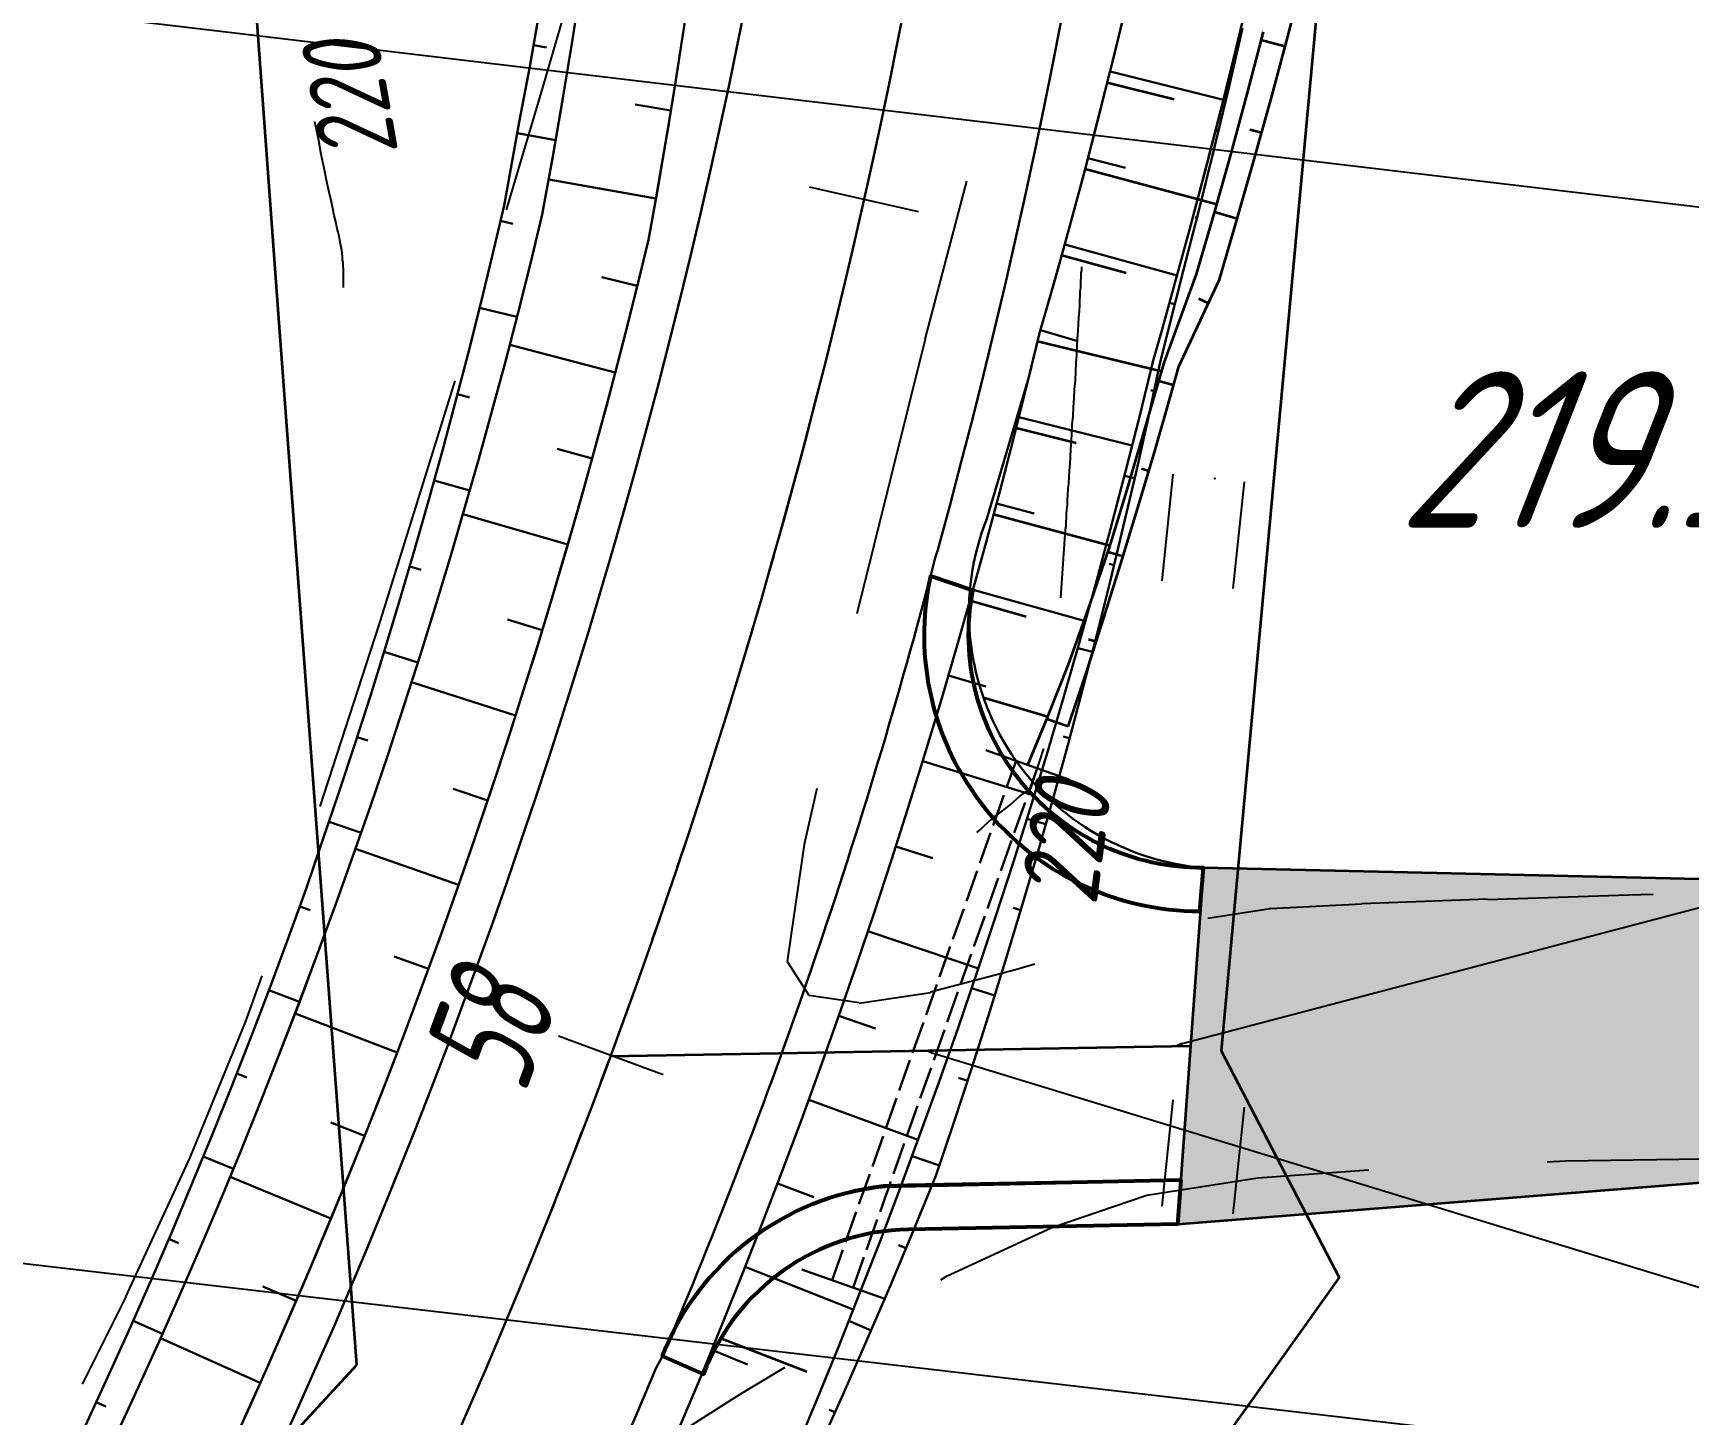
# Model space of a CAD drawing. Header units: millimetres. Extents: x -698 to 8131, y -704 to 4503.
# Drawn here: x 4496.66 to 4533.72, y 2784.16 to 2815.09 of the extents above; entities that cross this region are included whole.
import ezdxf
from ezdxf import colors
from ezdxf.entities.mleader import LeaderData, LeaderLine
from ezdxf.math import Vec2, Vec3

# ---------------------------------------------------------------- set-up
doc = ezdxf.new("R2010")
doc.units = ezdxf.units.MM
for name, pattern in [('ACAD_ISO02W100', [15, 12, -3]), ('CONTI', [0]), ('STROT', [1.7, 0.5, -1.2])]:
    doc.linetypes.add(name, pattern=pattern)
for name, color, linetype, lineweight in [('10', 1, 'Continuous', 35), ('Гравий', 30, 'Continuous', 35), ('КОПИЯ_ОСЬ_13_ОТКОСЫ', 7, 'Continuous', 30), ('ОСЬ_ВЕРХ_ПОКРЫТИЯ_ГРАНИЦЫ_ПОЛОС', 7, 'Continuous', 30), ('ОСЬ_ВЕРХ_ПОКРЫТИЯ_ОСЬ', 1, 'Continuous', 30), ('Ось_примыкания', 1, 'Continuous', 35), ('Площ примыкании', 101, 'Continuous', 30), ('Трубы мет.', 7, 'ACAD_ISO02W100', 30)]:
    doc.layers.add(name, color=color, linetype=linetype, lineweight=lineweight)
for name, color, linetype in [('GOR_BDEFAULT', 212, 'CONTI'), ('PI_OTDEFAULT', 172, 'CONTI'), ('PI_TTDEFAULT', 5, 'CONTI'), ('SIT_LDEFAULT', 7, 'CONTI'), ('ZAPSKDEFAULT', 7, 'CONTI'), ('Выноски', 250, 'Continuous'), ('ОСЬ_ВЕРХ_ПОКРЫТИЯ_ПИКЕТЫ', 1, 'Continuous'), ('разметка', 7, 'Continuous')]:
    doc.layers.add(name, color=color, linetype=linetype)
doc.styles.add('eskd', font='isocpeui.ttf', dxfattribs={"width": 1.2})
doc.styles.add('SHRFT', font='isocpeui.ttf', dxfattribs={"width": 3.5})
doc.styles.get("Standard").update_dxf_attribs({"font": 'isocpeui.ttf'})
doc.styles.add('ГОСТ', font='isocpeui.ttf', dxfattribs={"height": 4})

# ---------------------------------------------------------------- blocks, each defined once
blk = doc.blocks.new('BL_2011')
at = {"color": 0}
for p, q in [((0, 0), (0, 2.4)), ((1.6, 0), (1.6, 2.4))]:
    blk.add_line(p, q, dxfattribs=at)
blk = doc.blocks.new('*U49')
at = {"layer": 'КОПИЯ_ОСЬ_13_ОТКОСЫ'}
for points in [[(128.187515258789, 175.006149291992), (128.683883666992, 176.083419799805), (129.171264648438, 177.164794921875), (129.649642944336, 178.25016784668), (130.118988037109, 179.339492797852), (130.579238891602, 180.432678222656), (131.030410766602, 181.529663085938), (131.472427368164, 182.630340576172), (131.905288696289, 183.734664916992), (132.32893371582, 184.842559814453), (132.743377685547, 185.95393371582), (133.124877929688, 187.026107788086), (133.497802734375, 188.101287841797), (133.86213684082, 189.179412841797), (134.217864990234, 190.260406494141), (134.564956665039, 191.344223022461), (134.903396606445, 192.430755615234), (135.233154296875, 193.519958496094), (135.55419921875, 194.611755371094), (135.86653137207, 195.706085205078), (136.170120239258, 196.802856445313), (136.464950561523, 197.902038574219), (136.751007080078, 199.003524780273), (137.028259277344, 200.10725402832), (137.29670715332, 201.213165283203), (137.556304931641, 202.321182250977), (137.89729309082, 204.187484741211), (138.131332397461, 205.428161621094), (138.354446411133, 206.670852661133)], [(128.898986816406, 174.838119506836), (129.371444702148, 175.860794067383), (129.835861206055, 176.887145996094), (130.292175292969, 177.917129516602), (130.740371704102, 178.950668334961), (131.202499389648, 180.041244506836), (131.655624389648, 181.135589599609), (132.099731445313, 182.233642578125), (132.534774780273, 183.335296630859), (132.960739135742, 184.440505981445), (133.377593994141, 185.549179077148), (133.785293579102, 186.661254882813), (134.183822631836, 187.776641845703), (134.573150634766, 188.895278930664), (134.953262329102, 190.01708984375), (135.324111938477, 191.141983032227), (135.685699462891, 192.269897460938), (136.037979125977, 193.400741577148), (136.364929199219, 194.481796264648), (136.683334350586, 195.565383911133), (136.9931640625, 196.651458740234), (137.294418334961, 197.739944458008), (137.58708190918, 198.830764770508), (137.871109008789, 199.923873901367), (138.146499633789, 201.019195556641), (138.413238525391, 202.116638183594), (138.650299072266, 203.420257568359), (138.876022338867, 204.725875854492), (139.090423583984, 206.033416748047), (139.293472290039, 207.342758178711)], [(138.218673706055, 205.9072265625), (138.506118774414, 205.855316162109)], [(137.852279663086, 203.94108581543), (138.714279174805, 203.783584594727)], [(137.476669311523, 201.976989746094), (137.756317138672, 201.911911010742)], [(137.009735107422, 200.032287597656), (137.84587097168, 199.825302124023)], [(136.515563964844, 198.094314575195), (136.782440185547, 198.024261474609)], [(135.994277954102, 196.163452148438), (136.791854858398, 195.942123413086)], [(135.445983886719, 194.240097045898), (135.699813842773, 194.165817260742)], [(134.870758056641, 192.324615478516), (135.629058837891, 192.091094970703)], [(134.268737792969, 190.417404174805), (134.509384155273, 190.339584350586)], [(133.640029907227, 188.518798828125), (134.358627319336, 188.275238037109)], [(132.984771728516, 186.629211425781), (133.215133666992, 186.547515869141)], [(132.294738769531, 184.752075195313), (132.980545043945, 184.492538452148)], [(131.573791503906, 182.88655090332), (131.799224853516, 182.797607421875)], [(130.826766967773, 181.031311035156), (131.499252319336, 180.755035400391)], [(130.053802490234, 179.186737060547), (130.274627685547, 179.092376708984)], [(129.255065917969, 177.353179931641), (129.913482666016, 177.060836791992)], [(128.430694580078, 175.530990600586), (128.646560668945, 175.431503295898)]]:
    blk.add_lwpolyline(points, dxfattribs=at)

msp = doc.modelspace()

# ---------------------------------------------------------------- hatches: boundary and pattern name
at = {"layer": 'Гравий', "ltscale": 7}
for points in [[(4540.149031611034, 2796.00967491712), (4522.858460854963, 2796.407826210517), (4522.566635774323, 2792.398847951699), (4528.914724892898, 2788.955916590202), (4540.278612937711, 2789.863013086054)], [(4522.566635833055, 2792.398847920034), (4522.277448934959, 2788.42611114509), (4528.914724893335, 2788.955916590202)]]:
    msp.add_hatch(color=256, dxfattribs=at).paths.add_polyline_path(points)

# ---------------------------------------------------------------- linework, layer by layer
at = {"layer": '10'}
for points in [[(4137.513295611125, 2575.953940916952), (4208.04329561092, 2581.203940916952), (4236.873295610994, 2583.363940916169), (4263.553295611162, 2585.653940916206), (4291.213295611311, 2588.043940916803), (4299.623295610994, 2588.763940916542), (4340.843295611199, 2592.313940916355), (4341.403295611255, 2596.883940916654), (4351.54329561092, 2599.373940916877), (4369.363295611218, 2615.363940916169), (4417.083295610957, 2689.413940916914), (4422.73329561133, 2689.983940916281), (4427.243295611106, 2697.533940916095), (4434.593295611199, 2709.813940916355), (4463.103295610976, 2740.853940916393), (4488.023295610901, 2767.983940916281), (4503.903295611255, 2785.283940916095), (4502.143295611013, 2808.903940916206), (4501.523295610901, 2817.423940916691), (4499.223295611087, 2848.463940916728)], [(4531.43329561105, 2844.023940916318), (4526.803295611162, 2830.953940916952), (4523.248118788402, 2792.307263184484), (4525.893295611013, 2787.233940916281), (4502.653295611255, 2754.613940916169), (4486.723295611087, 2733.843940916616), (4486.313295610938, 2737.733940916281), (4467.343295611199, 2713.923940916691), (4443.393295611013, 2680.983940916281), (4422.373295610994, 2649.363940916169), (4403.803295611162, 2620.203940916952), (4385.633295611236, 2596.863940916169), (4365.353295610976, 2579.543940916803)]]:
    msp.add_lwpolyline(points, dxfattribs=at)
at = {"layer": 'GOR_BDEFAULT', "color": 212, "elevation": 220, "flags": 128}
for points in [[(4503.609031611055, 2809.399674916785), (4503.609031611055, 2809.439675917063), (4503.609031611055, 2809.479676916409), (4503.609031611055, 2809.529671916883), (4503.609031611055, 2809.579674917418), (4503.609031611055, 2809.629677917022), (4503.609031611055, 2809.689675917063), (4503.609031611055, 2809.749672916863), (4503.609031611055, 2809.809677916724), (4503.599031611046, 2809.879677917022), (4503.599031611046, 2809.94967791732), (4503.589031611036, 2810.019676916446), (4503.589031611036, 2810.089676916744), (4503.579031611027, 2810.159676917042), (4503.569031611076, 2810.229676916409), (4503.559031611067, 2810.309677916724), (4503.539031611048, 2810.379677917022), (4503.529031611039, 2810.459671916585), (4503.50903161102, 2810.549675916467), (4503.48903161106, 2810.639672916528), (4503.459031611032, 2810.749672916863), (4503.439031611071, 2810.869675916765), (4503.399031611034, 2811.00967491712), (4503.369031611064, 2811.169670917239), (4503.329031611027, 2811.34967191625), (4503.279031611039, 2811.559677916724), (4503.22903161105, 2811.799675916467), (4503.179031611062, 2812.069672917161), (4503.109031611055, 2812.379677917022), (4503.049031611057, 2812.729676916409), (4502.969031611041, 2813.109673916507)], [(4519.659031611043, 2802.44967791732), (4519.769031611029, 2803.979676916409), (4519.779031611039, 2804.059677916724), (4519.779031611039, 2804.149674916785), (4519.789031611048, 2804.239678916666), (4519.789031611048, 2804.329674917418), (4519.799031611057, 2804.429672916565), (4519.809031611067, 2804.529671916883), (4519.809031611067, 2804.649674916785), (4519.819031611076, 2804.75967491712), (4519.829031611027, 2804.889672916528), (4519.839031611036, 2805.019676916446), (4519.849031611046, 2805.149674916785), (4519.859031611055, 2805.299675916467), (4519.869031611064, 2805.44967791732), (4519.879031611074, 2805.609673916507), (4519.889031611025, 2805.779671916883), (4519.899031611034, 2805.959671916585), (4519.909031611043, 2806.139672916528), (4519.919031611053, 2806.329674917418), (4519.939031611071, 2806.519676916446), (4519.949031611022, 2806.719673916843), (4519.959031611032, 2806.919670917239), (4519.969031611041, 2807.119675916765), (4519.98903161106, 2807.319672917161), (4519.999031611069, 2807.519676916446), (4520.00903161102, 2807.709671916585), (4520.019031611029, 2807.899674916785), (4520.029031611039, 2808.079674917418), (4520.039031611048, 2808.25967491712), (4520.049031611057, 2808.429672916565), (4520.059031611067, 2808.579674917418), (4520.069031611076, 2808.729676916409), (4520.079031611027, 2808.869675916765), (4520.089031611036, 2808.989678916666), (4520.089031611036, 2809.109673916507), (4520.099031611046, 2809.209671916585), (4520.099031611046, 2809.309677916724), (4520.109031611055, 2809.399674916785), (4520.109031611055, 2809.479676916409), (4520.109031611055, 2809.549675916467), (4520.119031611064, 2809.619675916765), (4520.119031611064, 2809.679672916565), (4520.119031611064, 2809.729676916409), (4520.129031611074, 2809.779671916883), (4520.129031611074, 2809.819672917161), (4520.129031611074, 2809.859673916507)], [(4517.779031611039, 2797.19967791732), (4517.859031611055, 2797.25967491712), (4517.949031611022, 2797.34967191625), (4518.129031611074, 2797.50967491712), (4518.329031611027, 2797.659676917042), (4518.519031611029, 2797.809677916724), (4518.749031611069, 2798.019676916446), (4518.98903161106, 2798.179672916565), (4519.279031611039, 2799.079674917418)]]:
    msp.add_lwpolyline(points, dxfattribs=at)
at = {"layer": 'PI_TTDEFAULT', "color": 5}
for p in [(4523.109031611055, 2805.119675916765, 219.39), (4524.349031611046, 2795.499672916863, 219.231)]:
    msp.add_point(p, dxfattribs=at)
at = {"layer": 'SIT_LDEFAULT', "color": 7}
for p, q in [((4509.689031611071, 2819.479676916409), (4508.029031611039, 2813.769676916446)), ((4508.029031611039, 2813.769676916446), (4507.249031611069, 2811.139672916528)), ((4517.549031611057, 2811.779671916883), (4516.619031611064, 2808.239678916666)), ((4516.629031611074, 2808.239678916666), (4515.099031611046, 2802.089676916744)), ((4506.099031611046, 2807.309677916724), (4504.399031611034, 2801.84967191625)), ((4504.399031611034, 2801.84967191625), (4503.079031611027, 2797.779671916883)), ((4514.199031611022, 2798.179672916565), (4513.919031611053, 2796.929672916565)), ((4513.919031611053, 2796.929672916565), (4513.539031611048, 2794.309677916724)), ((4526.399031611034, 2795.609673916507), (4529.209031611032, 2795.709671916585)), ((4529.209031611032, 2795.69967791732), (4532.369031611064, 2795.799675916467)), ((4532.369031611064, 2795.799675916467), (4532.919031611053, 2795.819672917161)), ((4522.949031611022, 2795.279671916883), (4524.349031611046, 2795.499672916863)), ((4524.349031611046, 2795.499672916863), (4526.399031611034, 2795.59967191625)), ((4513.539031611048, 2794.309677916724), (4514.019031611029, 2793.559677916724)), ((4518.649031611034, 2794.129677917022), (4519.079031611027, 2794.25967491712)), ((4501.779031611039, 2793.989678916666), (4501.409031611043, 2792.94967791732)), ((4516.749031611069, 2793.629677917022), (4518.649031611034, 2794.129677917022)), ((4514.019031611029, 2793.559677916724), (4515.149031611034, 2793.389672916528)), ((4515.149031611034, 2793.379677917022), (4516.749031611069, 2793.619675916765)), ((4501.409031611043, 2792.94967791732), (4500.169031611053, 2789.919670917239)), ((4500.169031611053, 2789.919670917239), (4498.72903161105, 2786.799675916467)), ((4530.959031611032, 2789.839676916744), (4530.549031611057, 2789.819672917161)), ((4534.519031611029, 2789.889672916528), (4530.959031611032, 2789.839676916744)), ((4524.069031611076, 2789.459671916585), (4521.589031611036, 2789.069672917161)), ((4526.559031611067, 2789.639672916528), (4524.069031611076, 2789.459671916585)), ((4521.589031611036, 2789.069672917161), (4519.459031611032, 2788.34967191625)), ((4519.459031611032, 2788.34967191625), (4517.089031611036, 2787.249672916863)), ((4517.089031611036, 2787.249672916863), (4516.969031611041, 2787.179672916565)), ((4498.73903161106, 2786.799675916467), (4497.75903161102, 2784.84967191625)), ((4513.48903161106, 2785.219673916843), (4512.47903161105, 2784.619675916765)), ((4512.47903161105, 2784.619675916765), (4510.649031611034, 2783.44967791732))]:
    msp.add_line(p, q, dxfattribs=at)
at = {"layer": 'Гравий', "linetype": 'Continuous'}
msp.add_lwpolyline([(4522.277448812752, 2788.426111135777), (4540.278612937711, 2789.863013086054), (4540.149031611034, 2796.00967491712), (4522.858460854963, 2796.407826210517)], dxfattribs=at)
at = {"layer": 'КОПИЯ_ОСЬ_13_ОТКОСЫ'}
for points in [[(4498.543109602431, 2783.752355541248), (4499.015765852431, 2784.77493854906), (4499.480121321181, 2785.80130573656), (4499.936176008681, 2786.831335033435), (4500.384418196181, 2787.864904369373), (4500.846820539931, 2788.955480541248), (4501.299945539931, 2790.04984089281), (4501.743793196181, 2791.147863353748), (4502.178851789931, 2792.24954792406), (4502.604633039931, 2793.354650463123), (4503.021625227431, 2794.46341511156), (4503.429340071181, 2795.575475658435), (4503.827777571181, 2796.690832103748), (4504.217426008681, 2797.809484447498), (4504.597308821181, 2798.931310619373), (4504.968402571181, 2800.05618854906), (4505.329730696181, 2801.18411823656), (4505.682269758681, 2802.31497761156), (4506.008929914931, 2803.39603229906), (4506.327289289931, 2804.47952839281), (4506.637347883681, 2805.565710033435), (4506.938617414931, 2806.654088939685), (4507.231097883681, 2807.745031322498), (4507.515277571181, 2808.838048900623), (4507.790668196181, 2809.933385814685), (4508.057269758681, 2811.03079792406), (4508.294574446181, 2812.33450886156), (4508.520160383681, 2813.640050853748), (4508.734515852431, 2814.947668041248), (4508.937640852431, 2816.256994213123)], [(4511.143187993517, 2783.9211202703), (4511.618285649767, 2785.052834137488), (4512.083617681017, 2786.188332184363), (4512.540648931017, 2787.327492340613), (4512.987914556017, 2788.470070465613), (4513.426391118517, 2789.616310699988), (4513.856078618517, 2790.765968903113), (4514.276000493517, 2791.919045074988), (4514.687133306017, 2793.0754171453), (4515.088988774767, 2794.234963043738), (4515.481566899767, 2795.3976827703), (4515.865355962267, 2796.563454254675), (4516.239379399767, 2797.732277496863), (4516.604125493517, 2798.90403042655), (4516.959594243517, 2800.078590973425), (4517.305785649767, 2801.255959137488), (4517.642699712267, 2802.436012848425), (4517.970336431017, 2803.618752106238), (4518.288207524767, 2804.804054840613), (4518.596801274767, 2805.99192105155), (4518.896117681017, 2807.182106598425), (4519.185668462267, 2808.374611481238), (4519.540648931017, 2809.61594448905), (4519.885375493517, 2810.860207184363), (4520.219359868517, 2812.107277496863), (4520.543090337267, 2813.35715542655), (4520.856566899767, 2814.6095968328), (4521.159789556017, 2815.864601715613)], [(4513.729125493517, 2783.366676910925), (4514.214965337267, 2784.532204254675), (4514.691527837267, 2785.701515778113), (4515.158324712267, 2786.87473355155), (4515.615844243517, 2788.051613434363), (4516.064086431017, 2789.23215542655), (4516.503051274767, 2790.416115387488), (4516.932250493517, 2791.6037374578), (4517.362426274767, 2792.82785855155), (4517.782348149767, 2794.055519684363), (4518.192504399767, 2795.286720856238), (4518.592406743517, 2796.521095856238), (4518.982543462267, 2797.758766754675), (4519.361937993517, 2798.999611481238), (4519.731078618517, 2800.243507965613), (4520.090453618517, 2801.4904562078), (4520.439086431017, 2802.740212067175), (4520.777465337267, 2803.99289761405), (4521.106078618517, 2805.248390778113), (4521.423949712267, 2806.506447418738), (4521.731078618517, 2807.767067535925), (4521.922484868517, 2808.439430817175), (4522.110473149767, 2809.112892731238), (4522.542113774767, 2810.686989410925), (4522.878539556017, 2811.950661285925), (4523.204223149767, 2813.216896637488), (4523.519652837267, 2814.485939606238), (4523.824828618517, 2815.757423981238)], [(4501.399066633681, 2784.109533275623), (4501.875140852431, 2785.170080150623), (4502.342914289931, 2786.23441120531), (4502.802386946181, 2787.302526439685), (4503.253070539931, 2788.374181713123), (4503.694965071181, 2789.449377025623), (4504.128558821181, 2790.528112377185), (4504.553363508681, 2791.610265697498), (4504.969867414931, 2792.69583698656), (4505.377093977431, 2793.78470417406), (4505.776019758681, 2794.876745189685), (4506.166156477431, 2795.971837963123), (4506.547504133681, 2797.070104564685), (4506.920062727431, 2798.17142292406), (4507.283832258681, 2799.275670970935), (4507.638812727431, 2800.382726634998), (4507.984515852431, 2801.49271198656), (4508.321918196181, 2802.605260814685), (4508.650043196181, 2803.720617259998), (4508.969379133681, 2804.83841511156), (4509.279926008681, 2805.958898509998), (4509.581195539931, 2807.081701244373), (4509.873676008681, 2808.206823314685), (4510.157367414931, 2809.334386791248), (4510.431781477431, 2810.464147533435), (4510.647113508681, 2811.656896556873), (4510.852191633681, 2812.851354564685), (4511.047504133681, 2814.047521556873), (4511.233051008681, 2815.245397533435)], [(4513.729041932054, 2783.366666197922), (4514.214881775804, 2784.532178282883), (4514.691444275804, 2785.701550841477), (4515.158485291429, 2786.874722838547), (4515.616126892992, 2788.05158746257), (4516.064247010179, 2789.23209893718), (4516.502967713304, 2790.41618096843), (4516.932044861742, 2791.603726744797), (4517.362342713304, 2792.827908873703), (4517.782630799242, 2794.055570006516), (4518.192664978929, 2795.286664366867), (4518.592567322679, 2796.521085143234), (4518.982337830492, 2797.758756041672), (4519.361976502367, 2798.999600768234), (4519.731239197679, 2800.243512511398), (4520.090370057054, 2801.490430236008), (4520.439124939867, 2802.740262389328), (4520.777747986742, 2803.992932677414), (4521.105872986742, 2805.248334288742), (4521.423744080492, 2806.506390929367), (4521.731239197679, 2807.767026305344), (4521.922401307054, 2808.439465880539), (4522.110511658617, 2809.112882018234), (4522.542274353929, 2810.686993956711), (4522.941078064867, 2812.191205382492), (4523.325477478929, 2813.699155211594), (4523.695594666429, 2815.210690856125)], [(4514.252601502367, 2783.429074645187), (4514.789344666429, 2784.621060729172), (4515.316200135179, 2785.817441344406), (4515.844032166429, 2787.044354796555), (4516.361488221117, 2788.27570855632), (4516.868446228929, 2789.511380553391), (4517.270667908617, 2790.706036925461), (4517.663368103929, 2791.903867125656), (4518.046546814867, 2793.104794860031), (4518.420081971117, 2794.308743834641), (4518.783973572679, 2795.515637755539), (4519.138221619554, 2796.725385069992), (4519.482826111742, 2797.937940001633), (4519.817664978929, 2799.153195738937), (4520.142860291429, 2800.37109124675), (4520.458289978929, 2801.591534972336), (4520.763954041429, 2802.814465880539), (4521.059852478929, 2804.039792418625), (4521.345985291429, 2805.267453551437), (4521.622352478929, 2806.497357726242), (4521.888831971117, 2807.729413390305), (4522.397132752367, 2809.764462828781), (4522.748451111742, 2811.119916319992), (4523.087684510179, 2812.478452086594), (4523.414710877367, 2813.839948058273), (4523.729652283617, 2815.204297423508)], [(4523.649574158617, 2814.851865172531), (4523.628578064867, 2814.856656432297)], [(4520.763793462267, 2814.23410855155), (4523.301391118517, 2813.603493317175)], [(4510.937152571181, 2813.36380573656), (4510.135883039931, 2813.49515339281)], [(4523.191444275804, 2812.905042052414), (4523.128822205492, 2812.920209288742)], [(4520.269164556017, 2812.296242340613), (4521.109984868517, 2812.075783356238)], [(4510.600238508681, 2811.392370189685), (4508.202289289931, 2811.81937214281)], [(4522.708778260179, 2810.96418511882), (4522.669349549242, 2810.974240660812)], [(4519.749633306017, 2810.36496792655), (4522.263793462267, 2809.670998199988)], [(4510.182758039931, 2809.437292064685), (4509.392230696181, 2809.631994213123)], [(4522.212928650804, 2809.026654601242), (4522.094642517992, 2809.056180358078)], [(4519.204711431017, 2808.440529449988), (4520.042113774767, 2808.197731598425)], [(4509.691058821181, 2807.498693431873), (4507.328265852431, 2808.115392650623)], [(4521.749915955492, 2807.081250548508), (4521.674476502367, 2807.097577452805)], [(4518.725707524767, 2806.498879059363), (4521.261840337267, 2805.859840973425)], [(4509.172504133681, 2805.567174877185), (4508.387836164931, 2805.783483470935)], [(4521.314369080492, 2805.129269957687), (4521.088661072679, 2805.181134581711)], [(4518.224242681017, 2804.5627218328), (4519.066039556017, 2804.3390890203)], [(4508.627582258681, 2803.642736400623), (4506.282367414931, 2804.32425495531)], [(4520.854041932054, 2803.182965636398), (4520.745155213304, 2803.209424376633)], [(4517.697875493517, 2802.633278473425), (4520.213988774767, 2801.92942105155)], [(4508.056293196181, 2801.72611042406), (4507.277484602431, 2801.964147533435)], [(4520.369178650804, 2801.242642760422), (4520.043739197679, 2801.32616937175)], [(4507.458636946181, 2799.817541088123), (4505.131976789931, 2800.56351276781)], [(4517.146605962267, 2800.71067105155), (4517.981566899767, 2800.46555386405)], [(4519.859779236742, 2799.308621764328), (4519.718055603929, 2799.346906066086)], [(4516.570922368517, 2798.795509918738), (4519.065551274767, 2798.0275655828)], [(4506.835101789931, 2797.917272533435), (4506.062640852431, 2798.176671947498)], [(4519.325843689867, 2797.381207823898), (4518.902259705492, 2797.501447081711)], [(4506.185199446181, 2796.025793041248), (4503.879047102431, 2796.835851634998)], [(4515.969848149767, 2796.887795074988), (4516.797484868517, 2796.6213155828)], [(4518.767616150804, 2795.460721373703), (4518.593665955492, 2795.512479186203)], [(4515.344848149767, 2794.988136871863), (4517.816527837267, 2794.156593903113)], [(4505.509418196181, 2794.143468822498), (4504.744281477431, 2794.423986400623)], [(4518.185096619554, 2793.547437071945), (4517.665199158617, 2793.709332823898)], [(4504.807758039931, 2792.27054401781), (4502.524554914931, 2793.143835033435)], [(4514.694945806017, 2793.096779449988), (4515.514281743517, 2792.809181793738)], [(4517.578407166429, 2791.641705870773), (4517.372474549242, 2791.708691954758)], [(4514.020141118517, 2791.213844879675), (4516.467406743517, 2790.3195577703)], [(4504.080707258681, 2790.407506908435), (4503.323383039931, 2790.70902058031)], [(4516.947547791429, 2789.743802428391), (4516.332435486742, 2789.952588439133)], [(4503.327777571181, 2788.554601634998), (4501.069476789931, 2789.49027058031)], [(4513.321898931017, 2789.339821442175), (4514.131957524767, 2789.031715973425)], [(4516.200355408617, 2787.889096617844), (4516.032997010179, 2787.959134459641)], [(4512.598754399767, 2787.475075348425), (4515.018187993517, 2786.51926480155)], [(4502.549457258681, 2786.712194408435), (4501.801410383681, 2787.034337963123)], [(4515.416786072679, 2786.04899346843), (4514.917274353929, 2786.265469908859)], [(4501.746234602431, 2784.880651439685), (4499.514301008681, 2785.878087963123)], [(4511.851684087267, 2785.61985073905), (4512.652953618517, 2785.291359528113)], [(4514.609657166429, 2784.219098448898), (4514.480506775804, 2784.277036070969)]]:
    msp.add_lwpolyline(points, dxfattribs=at)
at = {"layer": 'ОСЬ_ВЕРХ_ПОКРЫТИЯ_ГРАНИЦЫ_ПОЛОС', "linetype": 'Continuous'}
for points in [[(4501.113465807974, 2783.48445157535), (4501.508588335875, 2784.351660030108), (4501.898022467407, 2785.221437800821), (4502.281751496563, 2786.093747579638), (4502.659758961838, 2786.968551941361), (4503.032028647363, 2787.84581336021), (4503.398544583286, 2788.725494202371), (4503.759291046581, 2789.607556729723), (4504.114252561811, 2790.491963107284), (4504.463413901647, 2791.37867539018), (4504.806760087542, 2792.267655542265), (4505.144276390483, 2793.158865427743), (4505.475948331461, 2794.052266814891), (4505.801761682427, 2794.94782137699), (4506.12170246618, 2795.845490698848), (4506.435756958052, 2796.745236268412), (4506.743911685355, 2797.647019490745), (4507.046153428839, 2798.550801677774), (4507.342469222631, 2799.456544062268), (4507.632846355371, 2800.364207785722), (4507.917272370212, 2801.273753913264), (4508.195735065781, 2802.185143426206), (4508.468222496294, 2803.09833722483), (4508.734722972664, 2804.013296137709), (4508.995225062206, 2804.92998091146), (4509.249717589924, 2805.848352226574), (4509.49818963836, 2806.768370679725), (4509.740630548526, 2807.68999680705), (4509.977029919964, 2808.613191074837), (4510.207377611621, 2809.537913872074), (4510.431663741727, 2810.464125537459), (4510.589517705483, 2811.332748725224), (4510.742042899938, 2812.202044121135), (4510.889236977548, 2813.071979048807), (4511.031097791032, 2813.942520829994), (4511.167623393403, 2814.813636780862), (4511.298812037732, 2815.685294215712)], [(4512.620694543459, 2815.806487073336), (4512.428413231033, 2814.851469734829), (4512.229785621099, 2813.897752116579), (4512.024820496727, 2812.945376394462), (4511.81352692114, 2811.994384677294), (4511.595914237367, 2811.044819018949), (4511.371992068065, 2810.096721407171), (4511.14177031462, 2809.150133763585), (4510.905259157231, 2808.205097950209), (4510.662469054039, 2807.261655748967), (4510.413410740837, 2806.319848880317), (4510.158095230689, 2805.37971899021), (4509.896533813289, 2804.441307650093), (4509.628738054473, 2803.504656352248), (4509.354719795743, 2802.569806516316), (4509.07449115384, 2801.63679947998), (4508.788064520157, 2800.705676502693), (4508.495452560039, 2799.776478749845), (4508.196668212264, 2798.849247315112), (4507.891724688749, 2797.924023197178), (4507.580635473676, 2797.000847309973), (4507.263414322942, 2796.079760472435), (4506.940075263517, 2795.160803415958), (4506.610632593211, 2794.244016773212), (4506.275100879275, 2793.329441084672), (4505.93349495861, 2792.417116791155), (4505.585829936541, 2791.507084237557), (4505.232121186147, 2790.599383657012), (4504.872384348148, 2789.694055193249), (4504.506635329473, 2788.791138877306), (4504.134890303007, 2787.890674632188), (4503.757165706911, 2786.992702277522), (4503.373478243497, 2786.097261520248), (4502.983844878958, 2785.204391952749), (4502.588282842325, 2784.314133064035), (4502.18680962474, 2783.426524209004)], [(4510.745044921283, 2785.474260528717), (4510.59627436281, 2785.19799640603), (4510.200501492471, 2784.257117522094), (4509.798480839663, 2783.318891198519)]]:
    msp.add_lwpolyline(points, dxfattribs=at)
for points in [[(4522.858460854963, 2796.407826210517), (4522.858460854963, 2796.407826210517, -0.502368296555731), (4518.004053330535, 2804.218255269486), (4518.94758535164, 2807.391109582182), (4518.94758535164, 2807.391109582182), (4518.94758535164, 2807.391109582182), (4518.94758535164, 2807.391109582182), (4518.94758535164, 2807.391109582182), (4518.94758535164, 2807.391109582182), (4518.94758535164, 2807.391109582182), (4518.94758535164, 2807.391109582182), (4518.94758535164, 2807.391109582182), (4518.94758535164, 2807.391109582182), (4519.185744850683, 2808.374612690095), (4519.444653032077, 2809.275759068463), (4519.698156518183, 2810.178726554062), (4519.946242742901, 2811.083482721966), (4520.188899334336, 2811.989995069947), (4520.426114116146, 2812.898231000785), (4520.657875107272, 2813.808157850202), (4520.884170522933, 2814.719742856134), (4521.104988775294, 2815.632953181077)], [(4522.801797079524, 2795.437264374602), (4522.801797079524, 2795.437264374602, -0.5114958164268287), (4516.907277478129, 2803.522694760147), (4516.907277478129, 2803.522694760147), (4516.907277478129, 2803.522694760147), (4516.907277478129, 2803.522694760147), (4516.907277478129, 2803.522694760147), (4516.907277478129, 2803.522694760147), (4516.907277478129, 2803.522694760147), (4516.907277478129, 2803.522694760147), (4517.174792364143, 2804.507745532464), (4517.435751074538, 2805.494553412456), (4517.690142070051, 2806.483074761141), (4517.937954101935, 2807.473265869688), (4518.179176212134, 2808.465082957554), (4518.413797734267, 2809.458482162241), (4518.641808293693, 2810.453419558849), (4518.863197808087, 2811.449851152632), (4519.07795648791, 2812.447732882719), (4519.286074836875, 2813.447020624909), (4519.487543652232, 2814.44767019074), (4519.682354025359, 2815.44963733587)]]:
    msp.add_lwpolyline(points, format="xyb", dxfattribs=at)
at = {"layer": 'ОСЬ_ВЕРХ_ПОКРЫТИЯ_ОСЬ'}
msp.add_lwpolyline([(4485.679987965084, 2750.023816681612), (4486.276545572086, 2750.785815404873), (4486.869767171816, 2751.550414010096), (4487.459481755583, 2752.317720630351), (4488.045516697128, 2753.087841162603), (4488.62769769821, 2753.860879134532), (4489.205848735661, 2754.636935598362), (4489.779792010862, 2755.416109005134), (4490.349347902889, 2756.19849508829), (4490.914334923747, 2756.984186739806), (4491.474569677162, 2757.773273893777), (4492.029866820454, 2758.565843381133), (4492.029866820454, 2758.565843381133, 0.198799872551), (4516.563582193417, 2870.657417744543)], format="xyb", dxfattribs=at)
at = {"layer": 'ОСЬ_ВЕРХ_ПОКРЫТИЯ_ПИКЕТЫ'}
for p, q in [((4516.479663788215, 2811.093784821365), (4514.040452030915, 2811.641731902171)), ((4510.762830617974, 2791.769962486025), (4508.418111970872, 2792.637311590049)), ((4510.762830617974, 2791.769962486025), (4508.418111970872, 2792.637311590049))]:
    msp.add_line(p, q, dxfattribs=at)
at = {"layer": 'Ось_примыкания', "color": 0}
for p, q in [((4524.679288617588, 2814.790334256511), (4524.146111779488, 2814.932489304948)), ((4520.701866262787, 2813.991517185379), (4522.200635755222, 2813.616386575769)), ((4524.156910292621, 2812.859779209975), (4523.89602404506, 2812.931851112429)), ((4520.205144977042, 2812.054200255457), (4523.153906768528, 2811.264477051008)), ((4523.612621251514, 2810.935282471735), (4523.104200690335, 2811.085429930273)), ((4519.681410119802, 2810.124010635685), (4521.123374428184, 2809.724510272179)), ((4522.963690106253, 2809.048428641777), (4522.750359503165, 2809.148144041333)), ((4519.142795063342, 2808.198038869682), (4521.918661097638, 2807.52403393216)), ((4522.183386158742, 2807.211858539987), (4521.854797830185, 2807.304176014062)), ((4518.663310072434, 2806.256383032683), (4520.008600506893, 2805.918059735704)), ((4521.630582132921, 2805.28979947805), (4521.464418176785, 2805.338999497849)), ((4518.158693519674, 2804.3211128322), (4520.766920433691, 2803.621646004874)), ((4521.054184838276, 2803.374673917103), (4520.721489478563, 2803.476026984077)), ((4517.630197152486, 2802.392222180176), (4518.889210148094, 2802.032764657546)), ((4520.45206074276, 2801.467486487847), (4520.28433860206, 2801.521628836315)), ((4517.929774974289, 2800.219506496709), (4519.373786652772, 2799.794911666918)), ((4519.827850302352, 2799.567408528324), (4519.349989308152, 2799.737378607649))]:
    msp.add_line(p, q, dxfattribs=at)
at = {"layer": 'Ось_примыкания', "color": 0, "ltscale": 7}
msp.add_line((4512.053957341375, 2785.879742258373), (4513.977108356417, 2785.130992245074), dxfattribs=at)
for points in [[(4519.827850302352, 2799.567408528324), (4520.219101099783, 2800.745824219804), (4520.618515162283, 2801.983128907304), (4521.008163599783, 2803.223607422929), (4521.387069849783, 2804.467381836992), (4521.756210474783, 2805.714085938554), (4522.031601099783, 2806.671605469804), (4522.301132349783, 2807.630956055742), (4523.212753443533, 2809.581273438554), (4523.612655787283, 2810.935399415117), (4524.000351099783, 2812.293065430742), (4524.376327662283, 2813.654027344804), (4524.740097193533, 2815.018407227617), (4525.092147974783, 2816.385838868242)], [(4518.925280480986, 2798.710591844428), (4519.373786653005, 2799.79491166785), (4519.833295888084, 2800.961826424259), (4520.31437078519, 2802.298220372904), (4520.754257349783, 2803.580174805742), (4521.140487818533, 2804.845067383867), (4521.972519068533, 2807.709447266679), (4522.701522974783, 2809.696141602617), (4523.093124537283, 2811.047215821367), (4523.472030787283, 2812.401585938554), (4523.839706568533, 2813.759374024492), (4524.195175318533, 2815.120335938554)]]:
    msp.add_lwpolyline(points, dxfattribs=at)
at = {"layer": 'Ось_примыкания', "linetype": 'Continuous'}
for points in [[(4522.858460854963, 2796.407826210517), (4522.277448812723, 2788.426111135777)], [(4522.567954833843, 2792.416968672681), (4509.568071485255, 2792.186754371185)]]:
    msp.add_lwpolyline(points, dxfattribs=at)
msp.add_lwpolyline([(4522.349745553531, 2789.419295345578), (4516.231638605552, 2789.312088845443, 0.30395767578057), (4510.754412692584, 2785.491656303551), (4510.754412692584, 2785.491656303551), (4510.754412692584, 2785.491656303551), (4510.754412692584, 2785.491656303551), (4510.745044921283, 2785.474260528717)], format="xyb", dxfattribs=at)
at = {"layer": 'Площ примыкании', "linetype": 'Continuous', "lineweight": 30}
msp.add_lwpolyline([(4522.349745553036, 2789.419295339059), (4515.684836726423, 2789.301760173548, 0.2753088621012211), (4510.754412692439, 2785.49165630262, 0.03620020052771176), (4516.747399924314, 2802.936891616467, 0.4808094705528582), (4522.801797079524, 2795.437264374602, 4.13045454809719)], format="xyb", dxfattribs=at)
at = {"layer": 'Площ примыкании', "color": 4, "lineweight": 53, "ltscale": 7}
for points in [[(4522.772605335214, 2795.437195319827), (4522.858460854934, 2796.407826210517, -0.4734855279831324), (4517.693744142385, 2802.618280840251), (4516.747372732198, 2802.936768382001, 0.4793606116782833), (4522.772605281343, 2795.437194710742, 0.8979330613617761)], [(4522.349803630108, 2789.419296363514), (4522.277448813014, 2788.426111143227), (4516.250524462454, 2788.312267199304, 0.3071556509087264), (4511.665249303207, 2785.073944660049), (4510.74504492169, 2785.474260529648, -0.2815522727813758), (4515.725985501185, 2789.281146761175), (4522.349803630108, 2789.419296363514)]]:
    msp.add_lwpolyline(points, format="xyb", dxfattribs=at)
at = {"layer": 'разметка', "linetype": 'STROT', "lineweight": 30, "ltscale": 7}
for points in [[(4513.366793862826, 2803.85312626991, 0.1039437850297344), (4517.405101626025, 2865.420477513369, 0.1039437850297344)], [(3406.703731155421, 2578.036034221906), (3537.784683184515, 2572.668398495909, -0.03661784691979356), (3842.964315570445, 2537.686493580375, 0.03315993183262787), (3928.351646703804, 2525.115200333442, 0.07299314158265033), (4015.112902938641, 2533.09612472463, 0.0208555111745606), (4064.103163936574, 2547.911130064312, -0.02082482559198729), (4113.093424934536, 2562.726135400269, -0.01435564632850414), (4129.942756065595, 2566.295387508493, -0.03749879800817032), (4219.56502316056, 2573.483093694929), (4284.76317395592, 2575.44212088469, 0.06253206427835101), (4334.304578120549, 2581.080679938342, 0.1166163031610069), (4374.418842810168, 2603.636118109483, 0.0625546909724315), (4404.976988783534, 2643.035913408879, -0.01240678721047258), (4435.101447374929, 2687.85092622615, -0.01289234453343849), (4450.747969834852, 2708.340327561978, -0.0008173444225795665), (4471.66341853592, 2733.236076899949, 0.01157994022244065), (4492.029866820454, 2758.565843381133, 0.05392048293527532), (4507.501649652366, 2786.871934770752, 0.05392048293527532)]]:
    msp.add_lwpolyline(points, format="xyb", dxfattribs=at)
at = {"layer": 'разметка', "linetype": 'STROT', "lineweight": 30}
msp.add_lwpolyline([(4507.501649652366, 2786.871934770752, 0.02996946729501391), (4513.366793862826, 2803.85312626991)], format="xyb", dxfattribs=at)
at = {"layer": 'Трубы мет.', "lineweight": 30}
for points in [[(4519.867881993288, 2798.376672109734), (4517.982678968683, 2799.044511578191)], [(4515.749168152446, 2786.750207737233), (4513.863965127841, 2787.41804720569)]]:
    msp.add_lwpolyline(points, dxfattribs=at)
at = {"layer": 'Трубы мет.', "lineweight": 30, "ltscale": 0.06}
for points in [[(4514.543255482791, 2787.177406328875), (4518.662092161821, 2798.804217457916)], [(4515.014556237953, 2787.010446461063), (4519.133270078795, 2798.636910833563)]]:
    msp.add_lwpolyline(points, dxfattribs=at)

# ---------------------------------------------------------------- block references
at = {"layer": 'ZAPSKDEFAULT', "color": 7, "rotation": 354.0000000000001}
for p in [(4521.929031611062, 2802.829674917418), (4521.929031611062, 2788.829674917418)]:
    msp.add_blockref('BL_2011', p, dxfattribs=at)
at = {"layer": 'КОПИЯ_ОСЬ_13_ОТКОСЫ'}
msp.add_blockref('*U49', (4369.644123027732, 2608.914204404834), dxfattribs=at)

# ---------------------------------------------------------------- texts
at = {"layer": 'GOR_BDEFAULT', "color": 212, "style": 'SHRFT', "width": 0.75}
for rotation, p in [(100.049042, (4504.839362611054, 2812.420319916826, 220)), (82.54124, (4520.456924611053, 2795.541283916827, 220))]:
    msp.add_text('220', height=1.722262, rotation=rotation, dxfattribs=at).set_placement(p)
at = {"layer": 'PI_OTDEFAULT', "color": 172, "style": 'eskd', "oblique": 10, "width": 0.8}
msp.add_text('219.39', height=3.5, dxfattribs=at).set_placement((4527.199031611022, 2804.019676916446))
at = {"layer": 'ОСЬ_ВЕРХ_ПОКРЫТИЯ_ПИКЕТЫ', "width": 0.6}
msp.add_text('58', height=2.5, rotation=69.699756280436, dxfattribs=at).set_placement((4507.66323064453, 2791.317215309623))

# ---------------------------------------------------------------- leaders
at = {"layer": 'Выноски', "linetype": 'Continuous'}
ml = msp.add_multileader_mtext('Standard', dxfattribs=at)
ml.set_content('Ж/б труба, {\\Fgost|c204;%%C} 0,75 м, L-13,42 м', color=256, style='ГОСТ')
ml.set_leader_properties()
ml.build(insert=Vec2(0, 0))
ml.multileader.update_dxf_attribs({"text_left_attachment_type": 5, "text_right_attachment_type": 5, "dogleg_length": 0, "arrow_head_size": 0.18})
ctx = ml.context
ctx.base_point, ctx.arrow_head_size, ctx.landing_gap_size, ctx.plane_origin, ctx.plane_x_axis, ctx.plane_y_axis = Vec3(4574.508552197096, 2837.575592438835), 0.18, 0, Vec3(4659.529031572389, 2775.259137953777), Vec3(0.9932900224220381, -0.1156500382915082), Vec3(0.1156500382915082, 0.9932900224220381)
ctx.left_attachment, ctx.right_attachment = 5, 5
notes = []
notes.append((ctx, [(1, (1, 1, 0), (4574.508552197096, 2837.575592438835), (0.9932900224220381, -0.1156500382915082), 0, [(0, [(4518.829774326839, 2849.068215447623)], 0, [])])]))
ctx.mtext.insert, ctx.mtext.text_direction, ctx.mtext.rotation, ctx.mtext.flow_direction = Vec3(4575.166575288449, 2843.227192566875), Vec3(0.9932900224220381, -0.1156500382915082), 6.167275902897111, 5
ml = msp.add_multileader_mtext('Standard', dxfattribs=at)
ml.set_content('Граница работа по примыканию', color=256, style='ГОСТ')
ml.set_leader_properties()
ml.build(insert=Vec2(0, 0))
ml.multileader.update_dxf_attribs({"text_left_attachment_type": 5, "text_right_attachment_type": 5, "dogleg_length": 0, "arrow_head_size": 0.18})
ctx = ml.context
ctx.base_point, ctx.char_height, ctx.arrow_head_size, ctx.landing_gap_size, ctx.plane_origin, ctx.plane_x_axis, ctx.plane_y_axis = Vec3(4574.970188325262, 2806.317098978121), 5, 0.18, 0, Vec3(4671.865959580047, 2771.198783338215), Vec3(0.993005787863934, -0.1180656820110232), Vec3(0.1180656820110232, 0.993005787863934)
ctx.left_attachment, ctx.right_attachment = 5, 5
notes.append((ctx, [(1, (1, 1, 0), (4574.970188325262, 2806.317098978121), (0.5591929034853202, 0.829037572545212), 0, [(0, [(4522.201905380634, 2792.425397721264)], 0, [])])]))
ctx.mtext.insert, ctx.mtext.text_direction, ctx.mtext.rotation, ctx.mtext.flow_direction = Vec3(4575.729724521187, 2812.705270594131), Vec3(0.993005787863934, -0.1180656820110232), 6.164843593956954, 5
ml = msp.add_multileader_mtext('Standard', dxfattribs=at)
ml.set_content('металл. труба, {\\Fgost|c204;%%C} 0,5м, L-15,0м', color=256, style='ГОСТ')
ml.set_leader_properties()
ml.build(insert=Vec2(0, 0))
ml.multileader.update_dxf_attribs({"text_left_attachment_type": 5, "text_right_attachment_type": 5, "dogleg_length": 0, "arrow_head_size": 0.18})
ctx = ml.context
ctx.base_point, ctx.arrow_head_size, ctx.landing_gap_size, ctx.plane_origin, ctx.plane_x_axis, ctx.plane_y_axis = Vec3(4554.213797502589, 2780.815072007622), 0.18, 0, Vec3(4639.234276877882, 2718.498617522564), Vec3(0.9932900224220381, -0.1156500382915082), Vec3(0.1156500382915082, 0.9932900224220381)
ctx.left_attachment, ctx.right_attachment = 5, 5
notes.append((ctx, [(1, (1, 1, 0), (4554.213797502589, 2780.815072007622), (0.9932900224220381, -0.1156500382915082), 0, [(0, [(4516.613031855106, 2792.319828227307)], 0, [])])]))
ctx.mtext.insert, ctx.mtext.text_direction, ctx.mtext.rotation, ctx.mtext.flow_direction = Vec3(4554.80899426864, 2785.927072122838), Vec3(0.9932900224220381, -0.1156500382915082), 6.167275902897111, 5
for ctx, leaders in notes:
    for number, flags, end, landing, length, lines in leaders:
        leader = LeaderData()
        leader.index, (leader.has_last_leader_line, leader.has_dogleg_vector, leader.attachment_direction) = number, flags
        leader.last_leader_point, leader.dogleg_vector, leader.dogleg_length = Vec3(end), Vec3(landing), length
        for number, points, colour, breaks in lines:
            line = LeaderLine()
            line.index, line.vertices, line.color, line.breaks = number, Vec3.list(points), colors.encode_raw_color(colour), breaks
            leader.lines.append(line)
        ctx.leaders.append(leader)

doc.saveas('drawing.dxf')
